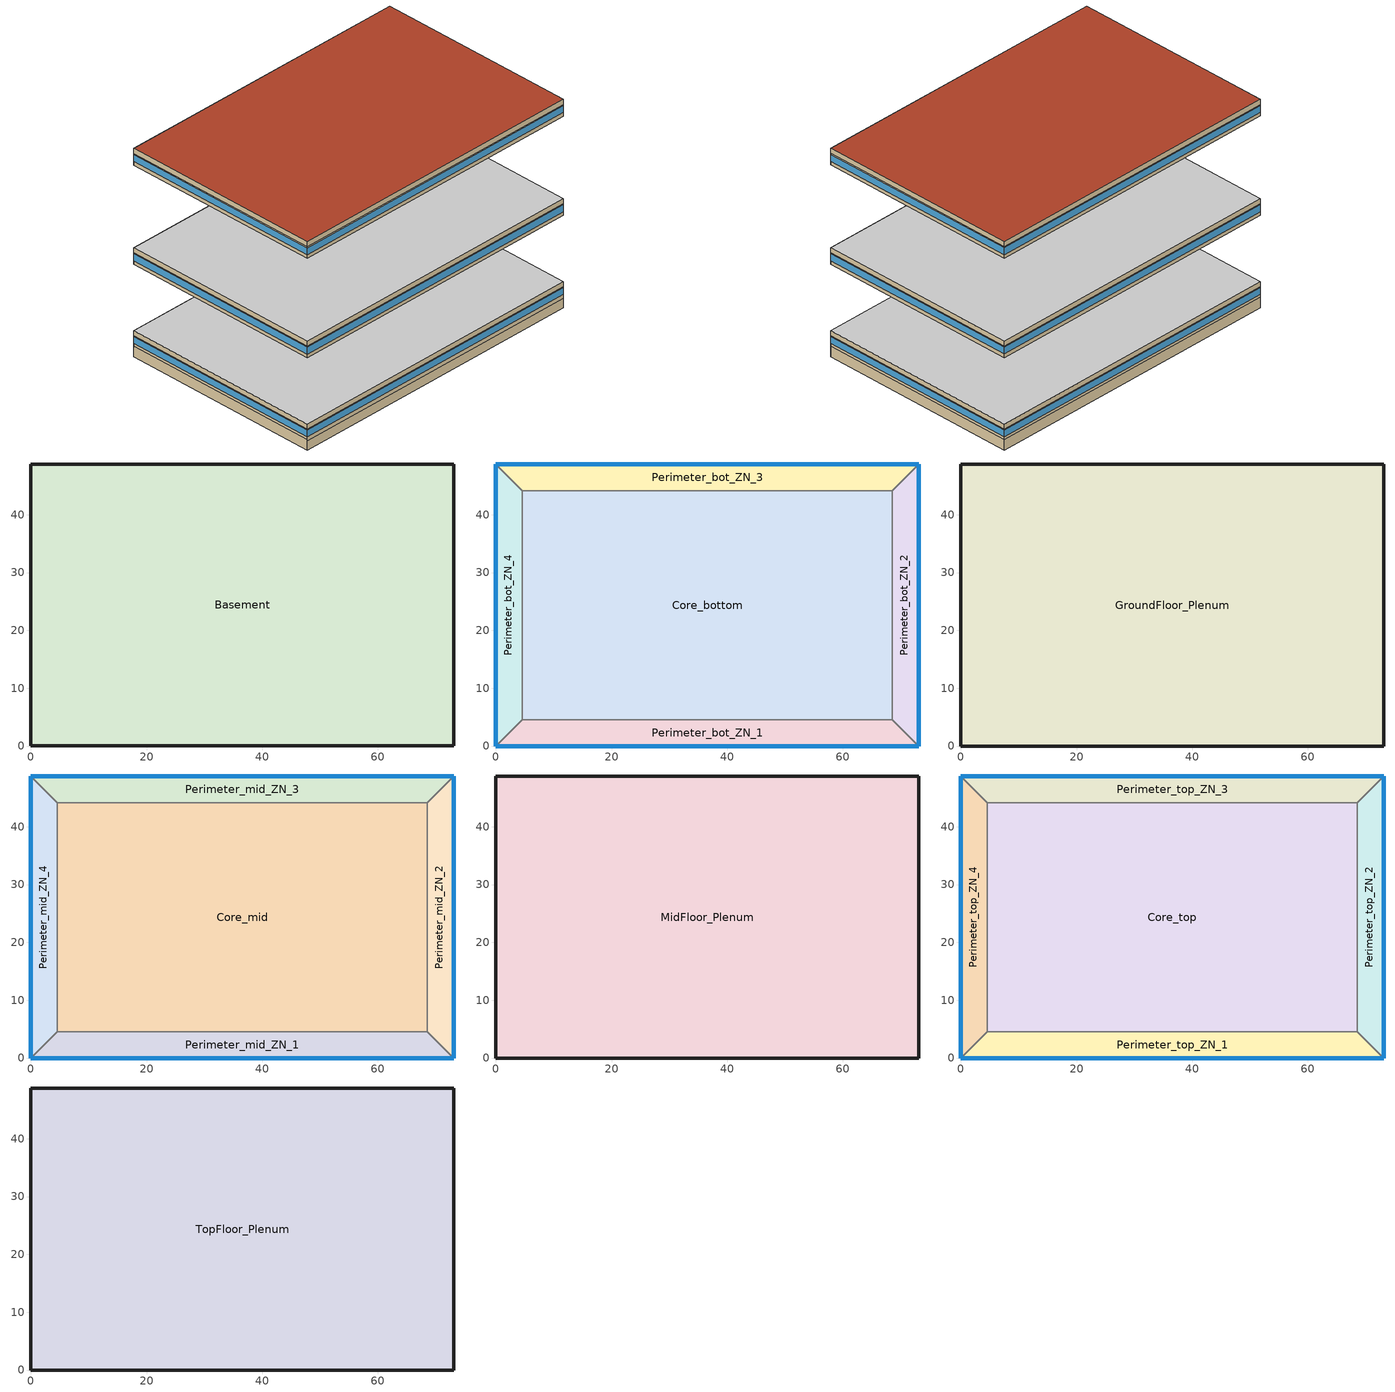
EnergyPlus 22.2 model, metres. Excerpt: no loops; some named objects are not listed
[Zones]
Basement
 floor ground (Unheated - 4in Slab with Carpet_Ext-slab): 73.11,48.78 73.11,0.04 0,0.04 0,48.78 z-2.24
 wall ground (Unheated - 4in Slab with Carpet_Ext-slab): 73.11,0.04 73.11,48.78 0,48.78 0,0.04 73.11,0.04 z-2.24:0.2
Core_bottom
 floor to Basement (INT-FLOOR-TOPSIDE): 68.53,44.16 68.53,4.57 4.57,4.57 4.57,44.16 z0
 wall to Perimeter_bot_ZN_2 (Standard_Int-Wall): 68.53,4.57 68.53,44.16 z0:2.74
 wall to Perimeter_bot_ZN_3 (Standard_Int-Wall): 68.53,44.16 4.57,44.16 z0:2.74
 wall to Perimeter_bot_ZN_1 (Standard_Int-Wall): 4.57,4.57 68.53,4.57 z0:2.74
 wall to Perimeter_bot_ZN_4 (Standard_Int-Wall): 4.57,44.16 4.57,4.57 z0:2.74
Perimeter_bot_ZN_1
 floor to Basement (INT-FLOOR-TOPSIDE): 68.53,4.57 73.11,0 0,0 4.57,4.57 z0
 wall outside (Mass_R-7.6 ci_Ext-wall): 0,0 73.11,0 z0:2.74
 wall to Perimeter_bot_ZN_2 (Standard_Int-Wall): 73.11,0 68.53,4.57 z0:2.74
 wall to Perimeter_bot_ZN_4 (Standard_Int-Wall): 4.57,4.57 0,0 z0:2.74
 window (std_window_UValue_3.237_SHGC_0.39_VT_0.495): 0,0 73.11,0 z0.91:2.5
Perimeter_bot_ZN_2
 floor to Basement (INT-FLOOR-TOPSIDE): 68.53,44.16 73.11,48.74 73.11,0 68.53,4.57 z0
 wall outside (Mass_R-7.6 ci_Ext-wall): 73.11,0 73.11,48.74 z0:2.74
 wall to Perimeter_bot_ZN_3 (Standard_Int-Wall): 73.11,48.74 68.53,44.16 z0:2.74
 window (std_window_UValue_3.237_SHGC_0.39_VT_0.495_east): 73.11,0 73.11,48.74 z0.91:2.5
Perimeter_bot_ZN_3
 floor to Basement (INT-FLOOR-TOPSIDE): 4.57,44.16 0,48.74 73.11,48.74 68.53,44.16 z0
 wall outside (Mass_R-7.6 ci_Ext-wall): 73.11,48.74 0,48.74 z0:2.74
 wall to Perimeter_bot_ZN_4 (Standard_Int-Wall): 0,48.74 4.57,44.16 z0:2.74
 window (std_window_UValue_3.237_SHGC_0.49_VT_0.622): 73.11,48.74 0,48.74 z0.91:2.5
Perimeter_bot_ZN_4
 floor to Basement (INT-FLOOR-TOPSIDE): 4.57,4.57 0,0 0,48.74 4.57,44.16 z0
 wall outside (Mass_R-7.6 ci_Ext-wall): 0,48.74 0,0 z0:2.74
 window (std_window_UValue_3.237_SHGC_0.39_VT_0.495_west): 0,48.74 0,0 z0.91:2.5
GroundFloor_Plenum
 floor to Perimeter_bot_ZN_1 (DropCeiling): 4.57,4.57 68.53,4.57 73.11,0 0,0 z2.74
 floor to Perimeter_bot_ZN_2 (DropCeiling): 73.11,48.74 73.11,0 68.53,4.57 68.53,44.16 z2.74
 floor to Perimeter_bot_ZN_3 (DropCeiling): 68.53,44.16 4.57,44.16 0,48.74 73.11,48.74 z2.74
 floor to Perimeter_bot_ZN_4 (DropCeiling): 4.57,44.16 4.57,4.57 0,0 0,48.74 z2.74
 floor to Core_bottom (DropCeiling): 68.53,4.57 4.57,4.57 4.57,44.16 68.53,44.16 z2.74
 wall outside (Mass_R-7.6 ci_Ext-wall): 73.11,0 73.11,48.74 0,48.74 0,0 73.11,0 z2.74:3.96
 ceiling adiabatic (INT-FLOOR-UNDERSIDE): 73.11,0 73.11,48.74 0,48.74 0,0 z3.96
Core_mid
 floor adiabatic (INT-FLOOR-TOPSIDE): 68.53,44.16 68.53,4.57 4.57,4.57 4.57,44.16 z19.82
 wall to Perimeter_mid_ZN_2 (Standard_Int-Wall): 68.53,4.57 68.53,44.16 z19.82:22.56
 wall to Perimeter_mid_ZN_3 (Standard_Int-Wall): 68.53,44.16 4.57,44.16 z19.82:22.56
 wall to Perimeter_mid_ZN_1 (Standard_Int-Wall): 4.57,4.57 68.53,4.57 z19.82:22.56
 wall to Perimeter_mid_ZN_4 (Standard_Int-Wall): 4.57,44.16 4.57,4.57 z19.82:22.56
Perimeter_mid_ZN_1
 floor adiabatic (INT-FLOOR-TOPSIDE): 68.53,4.57 73.11,0 0,0 4.57,4.57 z19.82
 wall outside (Mass_R-7.6 ci_Ext-wall): 0,0 73.11,0 z19.82:22.56
 wall to Perimeter_mid_ZN_2 (Standard_Int-Wall): 73.11,0 68.53,4.57 z19.82:22.56
 wall to Perimeter_mid_ZN_4 (Standard_Int-Wall): 4.57,4.57 0,0 z19.82:22.56
 window (std_window_UValue_3.237_SHGC_0.39_VT_0.495): 0,0 73.11,0 z20.73:22.32
Perimeter_mid_ZN_2
 floor adiabatic (INT-FLOOR-TOPSIDE): 68.53,44.16 73.11,48.74 73.11,0 68.53,4.57 z19.82
 wall outside (Mass_R-7.6 ci_Ext-wall): 73.11,0 73.11,48.74 z19.82:22.56
 wall to Perimeter_mid_ZN_3 (Standard_Int-Wall): 73.11,48.74 68.53,44.16 z19.82:22.56
 window (std_window_UValue_3.237_SHGC_0.39_VT_0.495_east): 73.11,0 73.11,48.74 z20.73:22.32
Perimeter_mid_ZN_3
 floor adiabatic (INT-FLOOR-TOPSIDE): 4.57,44.16 0,48.74 73.11,48.74 68.53,44.16 z19.82
 wall outside (Mass_R-7.6 ci_Ext-wall): 73.11,48.74 0,48.74 z19.82:22.56
 wall to Perimeter_mid_ZN_4 (Standard_Int-Wall): 0,48.74 4.57,44.16 z19.82:22.56
 window (std_window_UValue_3.237_SHGC_0.49_VT_0.622): 73.11,48.74 0,48.74 z20.73:22.32
Perimeter_mid_ZN_4
 floor adiabatic (INT-FLOOR-TOPSIDE): 4.57,4.57 0,0 0,48.74 4.57,44.16 z19.82
 wall outside (Mass_R-7.6 ci_Ext-wall): 0,48.74 0,0 z19.82:22.56
 window (std_window_UValue_3.237_SHGC_0.39_VT_0.495_west): 0,48.74 0,0 z20.73:22.32
MidFloor_Plenum
 floor to Perimeter_mid_ZN_1 (DropCeiling): 73.11,0 0,0 4.57,4.57 68.53,4.57 z22.56
 floor to Perimeter_mid_ZN_2 (DropCeiling): 73.11,0 68.53,4.57 68.53,44.16 73.11,48.74 z22.56
 floor to Perimeter_mid_ZN_3 (DropCeiling): 0,48.74 73.11,48.74 68.53,44.16 4.57,44.16 z22.56
 floor to Perimeter_mid_ZN_4 (DropCeiling): 0,0 0,48.74 4.57,44.16 4.57,4.57 z22.56
 floor to Core_mid (DropCeiling): 68.53,4.57 4.57,4.57 4.57,44.16 68.53,44.16 z22.56
 wall outside (Mass_R-7.6 ci_Ext-wall): 73.11,0 73.11,48.74 0,48.74 0,0 73.11,0 z22.56:23.78
 ceiling adiabatic (INT-FLOOR-UNDERSIDE): 73.11,48.74 0,48.74 0,0 73.11,0 z23.78
Core_top
 floor adiabatic (INT-FLOOR-TOPSIDE): 68.53,44.16 68.53,4.57 4.57,4.57 4.57,44.16 z43.6
 wall to Perimeter_top_ZN_2 (Standard_Int-Wall): 68.53,4.57 68.53,44.16 z43.6:46.34
 wall to Perimeter_top_ZN_3 (Standard_Int-Wall): 68.53,44.16 4.57,44.16 z43.6:46.34
 wall to Perimeter_top_ZN_1 (Standard_Int-Wall): 4.57,4.57 68.53,4.57 z43.6:46.34
 wall to Perimeter_top_ZN_4 (Standard_Int-Wall): 4.57,44.16 4.57,4.57 z43.6:46.34
Perimeter_top_ZN_1
 floor adiabatic (INT-FLOOR-TOPSIDE): 68.53,4.57 73.11,0 0,0 4.57,4.57 z43.6
 wall outside (Mass_R-7.6 ci_Ext-wall): 0,0 73.11,0 z43.6:46.34
 wall to Perimeter_top_ZN_2 (Standard_Int-Wall): 73.11,0 68.53,4.57 z43.6:46.34
 wall to Perimeter_top_ZN_4 (Standard_Int-Wall): 4.57,4.57 0,0 z43.6:46.34
 window (std_window_UValue_3.237_SHGC_0.39_VT_0.495): 0,0 73.11,0 z44.51:46.1
Perimeter_top_ZN_2
 floor adiabatic (INT-FLOOR-TOPSIDE): 68.53,44.16 73.11,48.74 73.11,0 68.53,4.57 z43.6
 wall outside (Mass_R-7.6 ci_Ext-wall): 73.11,0 73.11,48.74 z43.6:46.34
 wall to Perimeter_top_ZN_3 (Standard_Int-Wall): 73.11,48.74 68.53,44.16 z43.6:46.34
 window (std_window_UValue_3.237_SHGC_0.39_VT_0.495_east): 73.11,0 73.11,48.74 z44.51:46.1
Perimeter_top_ZN_3
 floor adiabatic (INT-FLOOR-TOPSIDE): 4.57,44.16 0,48.74 73.11,48.74 68.53,44.16 z43.6
 wall outside (Mass_R-7.6 ci_Ext-wall): 73.11,48.74 0,48.74 z43.6:46.34
 wall to Perimeter_top_ZN_4 (Standard_Int-Wall): 0,48.74 4.57,44.16 z43.6:46.34
 window (std_window_UValue_3.237_SHGC_0.49_VT_0.622): 73.11,48.74 0,48.74 z44.51:46.1
Perimeter_top_ZN_4
 floor adiabatic (INT-FLOOR-TOPSIDE): 4.57,4.57 0,0 0,48.74 4.57,44.16 z43.6
 wall outside (Mass_R-7.6 ci_Ext-wall): 0,48.74 0,0 z43.6:46.34
 window (std_window_UValue_3.237_SHGC_0.39_VT_0.495_west): 0,48.74 0,0 z44.51:46.1
TopFloor_Plenum
 floor to Perimeter_top_ZN_1 (DropCeiling): 73.11,0 0,0 4.57,4.57 68.53,4.57 z46.34
 floor to Perimeter_top_ZN_2 (DropCeiling): 73.11,0 68.53,4.57 68.53,44.16 73.11,48.74 z46.34
 floor to Perimeter_top_ZN_3 (DropCeiling): 0,48.74 73.11,48.74 68.53,44.16 4.57,44.16 z46.34
 floor to Perimeter_top_ZN_4 (DropCeiling): 0,0 0,48.74 4.57,44.16 4.57,4.57 z46.34
 floor to Core_top (DropCeiling): 4.57,44.16 68.53,44.16 68.53,4.57 4.57,4.57 z46.34
 wall outside (Mass_R-7.6 ci_Ext-wall): 73.11,0 73.11,48.74 0,48.74 0,0 73.11,0 z46.34:47.56
 roof outside (IEAD_R-15 ci_Roof): 73.11,0 73.11,48.74 0,48.74 0,0 z47.56
[Building]
Benchmark Large Office New V1.1_3.1: Loads convergence tolerance value=0.04; Maximum number of warmup days=25; Minimum number of warmup days=6; North axis=0; Solar distribution=FullInteriorAndExterior; Temperature convergence tolerance value=0.2; Terrain=City
[Site:GroundTemperature:BuildingSurface]
19.96, 19.94, 19.99, 20.04, 20.09, 20.17, 20.21, 20.24, 20.23, 20.2, 20.17, 20.12
[Site:Location]
CHICAGO_IL_USA TMY2-94846: Elevation=190; Latitude=41.78; Longitude=-87.75; Time zone=-6
[Site:WaterMainsTemperature]
Annual average outdoor air temperature=9.69; Calculation method=Correlation; Maximum difference in monthly average outdoor air temperatures=28.1
[SizingPeriod:DesignDay] Barometric pressure=99063; Day of month=21; Daylight saving time indicator=No; Humidity condition type=WetBulb; Rain indicator=No; Snow indicator=No; Solar model indicator=ASHRAEClearSky
Name | Daily dry bulb temperature range | Day type | Maximum dry bulb temperature | Month | Sky clearness | Wetbulb or dewpoint at maximum dry bulb | Wind direction | Wind speed
CHICAGO Ann Clg .4% Condns DB=>MWB | 10.7 | SummerDesignDay | 33.2 | 7 | 1 | 23.8 | 230 | 5.3
CHICAGO Ann Htg 99.6% Condns DB | 0 | WinterDesignDay | -20.6 | 1 | 0 | -20.6 | 270 | 4.9
[Construction]
DropCeiling: Std AC02
IEAD_R-15 ci_Roof: Roof Membrane, Roof Insulation, Metal Decking
INT-FLOOR-TOPSIDE: Std MAT-CC05 4  MW CONCRETE, Std CP02 CARPET PAD
INT-FLOOR-UNDERSIDE: Std CP02 CARPET PAD, Std MAT-CC05 4  MW CONCRETE
InteriorFurnishings: Std Wood 6inch
Mass_R-7.6 ci_Ext-wall: 1IN Stucco, 8IN Concrete HW, Wall Insulation [5], 1/2IN Gypsum
Standard_Int-Wall: GP01 1/2 GYPSUM, GP01 1/2 GYPSUM
Unheated - 4in Slab with Carpet_Ext-slab: MAT-CC05 4 HW CONCRETE, CP02 CARPET PAD
std_window_UValue_3.237_SHGC_0.39_VT_0.495; std_window_UValue_3.237_SHGC_0.39_VT_0.495_east; std_window_UValue_3.237_SHGC_0.39_VT_0.495_west: Theoretical Glass [66]
std_window_UValue_3.237_SHGC_0.49_VT_0.622: Theoretical Glass [67]
[Material] Thermal absorptance=0.9
Name | Conductivity | Density | Roughness | Solar absorptance | Specific heat | Thickness | Visible absorptance
1/2IN Gypsum | 0.16 | 784.9 | Smooth | 0.92 | 830 | 0.0127 | 0.92
1IN Stucco | 0.6918 | 1858 | Smooth | 0.92 | 837 | 0.0253 | 0.92
8IN Concrete HW | 1.7296 | 2243 | MediumRough | 0.65 | 837 | 0.2033 | 0.65
GP01 1/2 GYPSUM | 0.16 | 800 | Smooth | 0.7 | 1090 | 0.0127 | 0.5
MAT-CC05 4 HW CONCRETE | 1.311 | 2240 | Rough | 0.7 | 836.8 | 0.1016 | 0.7
Metal Decking | 45.006 | 7680 | MediumSmooth | 0.7 | 418.4 | 0.0015 | 0.3
Roof Insulation | 0.049 | 265 | MediumRough | 0.7 | 836.8 | 0.125 | 0.7
Roof Membrane | 0.16 | 1121.29 | VeryRough | 0.7 | 1460 | 0.0095 | 0.7
Std AC02 | 0.057 | 288 | MediumSmooth | 0.7 | 1339 | 0.0127 | 0.2
Std MAT-CC05 4  MW CONCRETE | 0.858 | 1968 | Rough | 0.7 | 836.8 | 0.1 | 0.2
Std Wood 6inch | 0.12 | 540 | MediumSmooth | 0.7 | 1210 | 0.15 | 0.7
Wall Insulation [5] | 0.0432 | 91 | MediumRough | 0.5 | 837 | 0.0453 | 0.5
[Material:NoMass] Roughness=VeryRough; Solar absorptance=0.7; Thermal absorptance=0.9; Visible absorptance=0.8
Name | Thermal resistance
CP02 CARPET PAD | 0.2165
Std CP02 CARPET PAD | 0.21648
[WindowMaterial:Glazing] Back side infrared hemispherical emissivity=0.9; Conductivity=0.0199; Dirt correction factor for solar and visible transmittance=1; Front side infrared hemispherical emissivity=0.9; Infrared transmittance at normal incidence=0; Optical data type=SpectralAverage; Solar diffusing=No; Thickness=0.003
Name | Back side solar reflectance at normal incidence | Back side visible reflectance at normal incidence | Front side solar reflectance at normal incidence | Front side visible reflectance at normal incidence | Solar transmittance at normal incidence | Visible transmittance at normal incidence
Theoretical Glass [66] | 0.5668 | 0.455 | 0.5668 | 0.455 | 0.3832 | 0.495
Theoretical Glass [67] | 0.4674 | 0.3284 | 0.4674 | 0.3284 | 0.4826 | 0.6216
[ComponentCost:LineItem]
Name | Cost per area | Item | Line item type | Cost per each | Quantity
Drop Ceiling | 10 | DropCeiling | Construction
Infiltration:GroundFloor_Plenum |  | GroundFloor_Plenum | General | 1 | 0.0845
Infiltration:MidFloor_Plenum |  | MidFloor_Plenum | General | 1 | 0.8447
Infiltration:TopFloor_Plenum |  | TopFloor_Plenum | General | 1 | 1.1705
Interior Floor | 15 | INT-FLOOR-UNDERSIDE | Construction
Interior Furnishings | 1 | InteriorFurnishings | Construction
east:std_window_UValue_3.237_SHGC_0.39_VT_0.495_east | 215.97 | std_window_UValue_3.237_SHGC_0.39_VT_0.495_east | Construction
ext-slab:Unheated - 4in Slab with Carpet_Ext-slab | 24.86 | Unheated - 4in Slab with Carpet_Ext-slab | Construction
ext-walls:Mass_R-7.6 ci_Ext-wall | 42.9231 | Mass_R-7.6 ci_Ext-wall | Construction
int-walls:Standard_Int-Wall | 1 | Standard_Int-Wall | Construction
north:std_window_UValue_3.237_SHGC_0.49_VT_0.622 | 209.729 | std_window_UValue_3.237_SHGC_0.49_VT_0.622 | Construction
roofs:IEAD_R-15 ci_Roof | 34.3904 | IEAD_R-15 ci_Roof | Construction
south:std_window_UValue_3.237_SHGC_0.39_VT_0.495 | 215.97 | std_window_UValue_3.237_SHGC_0.39_VT_0.495 | Construction
west:std_window_UValue_3.237_SHGC_0.39_VT_0.495_west | 215.97 | std_window_UValue_3.237_SHGC_0.39_VT_0.495_west | Construction
[ElectricEquipment] Design level calculation method=EquipmentLevel; Fraction latent=0; Fraction lost=0; Fraction radiant=0.5
Name | Design level | End use subcategory | Schedule | Zone or zonelist or space or spacelist
Basement_PlugMisc_Equip | 17245.4 | General | BLDG_EQUIP_SCH | Basement
Core_bottom_PlugMisc_Equip | 20435.8 | General | BLDG_EQUIP_SCH | Core_bottom
Core_mid_PlugMisc_Equip | 20435.8 | General | BLDG_EQUIP_SCH | Core_mid
Core_top_Elevators_Equip | 240740 | Elevators | BLDG_ELEVATORS | Core_top
Perimeter_bot_ZN_1_PlugMisc_Equip | 2529.3 | General | BLDG_EQUIP_SCH | Perimeter_bot_ZN_1
Perimeter_bot_ZN_2_PlugMisc_Equip | 1629.94 | General | BLDG_EQUIP_SCH | Perimeter_bot_ZN_2
Perimeter_bot_ZN_3_PlugMisc_Equip | 2529.24 | General | BLDG_EQUIP_SCH | Perimeter_bot_ZN_3
Perimeter_bot_ZN_4_PlugMisc_Equip | 1629.94 | General | BLDG_EQUIP_SCH | Perimeter_bot_ZN_4
Perimeter_mid_ZN_1_PlugMisc_Equip | 2529.3 | General | BLDG_EQUIP_SCH | Perimeter_mid_ZN_1
Perimeter_mid_ZN_2_PlugMisc_Equip | 1629.94 | General | BLDG_EQUIP_SCH | Perimeter_mid_ZN_2
Perimeter_mid_ZN_3_PlugMisc_Equip | 2529.24 | General | BLDG_EQUIP_SCH | Perimeter_mid_ZN_3
Perimeter_mid_ZN_4_PlugMisc_Equip | 1629.94 | General | BLDG_EQUIP_SCH | Perimeter_mid_ZN_4
Perimeter_top_ZN_1_PlugMisc_Equip | 2529.3 | General | BLDG_EQUIP_SCH | Perimeter_top_ZN_1
Perimeter_top_ZN_2_PlugMisc_Equip | 1629.94 | General | BLDG_EQUIP_SCH | Perimeter_top_ZN_2
Perimeter_top_ZN_3_PlugMisc_Equip | 2529.24 | General | BLDG_EQUIP_SCH | Perimeter_top_ZN_3
Perimeter_top_ZN_4_PlugMisc_Equip | 1629.94 | General | BLDG_EQUIP_SCH | Perimeter_top_ZN_4
[EnergyManagementSystem:Actuator]
Name | Actuated component control type | Actuated component type | Actuated component unique
Set_Basement_Lights | Electricity Rate | Lights | Basement_Lights
Set_Cooling_Setpoint_Sched | Schedule Value | Schedule:Compact | CLGSETP_SCH
Set_Core_bottom_Lights | Electricity Rate | Lights | Core_bottom_Lights
Set_Core_mid_Lights | Electricity Rate | Lights | Core_mid_Lights
Set_Core_top_Lights | Electricity Rate | Lights | Core_top_Lights
Set_Perimeter_bot_ZN_1_Lights | Electricity Rate | Lights | Perimeter_bot_ZN_1_Lights
Set_Perimeter_bot_ZN_2_Lights | Electricity Rate | Lights | Perimeter_bot_ZN_2_Lights
Set_Perimeter_bot_ZN_3_Lights | Electricity Rate | Lights | Perimeter_bot_ZN_3_Lights
Set_Perimeter_bot_ZN_4_Lights | Electricity Rate | Lights | Perimeter_bot_ZN_4_Lights
Set_Perimeter_mid_ZN_1_Lights | Electricity Rate | Lights | Perimeter_mid_ZN_1_Lights
Set_Perimeter_mid_ZN_2_Lights | Electricity Rate | Lights | Perimeter_mid_ZN_2_Lights
Set_Perimeter_mid_ZN_3_Lights | Electricity Rate | Lights | Perimeter_mid_ZN_3_Lights
Set_Perimeter_mid_ZN_4_Lights | Electricity Rate | Lights | Perimeter_mid_ZN_4_Lights
Set_Perimeter_top_ZN_1_Lights | Electricity Rate | Lights | Perimeter_top_ZN_1_Lights
Set_Perimeter_top_ZN_2_Lights | Electricity Rate | Lights | Perimeter_top_ZN_2_Lights
Set_Perimeter_top_ZN_3_Lights | Electricity Rate | Lights | Perimeter_top_ZN_3_Lights
Set_Perimeter_top_ZN_4_Lights | Electricity Rate | Lights | Perimeter_top_ZN_4_Lights
[EnergyManagementSystem:GlobalVariable]
EnergyManagementSystem:GlobalVariable 1: argTargetDemand
EnergyManagementSystem:GlobalVariable 2: argCrntDmnd
EnergyManagementSystem:GlobalVariable 3: argTrendDirection
EnergyManagementSystem:GlobalVariable 4: argDmndMngrState
[EnergyManagementSystem:InternalVariable] Internal data type=Lighting Power Design Level
Name | Internal data index key
Basement_Lights | Basement_Lights
Core_bottom_Lights | Core_bottom_Lights
Core_mid_Lights | Core_mid_Lights
Core_top_Lights | Core_top_Lights
Perimeter_bot_ZN_1_Lights | Perimeter_bot_ZN_1_Lights
Perimeter_bot_ZN_2_Lights | Perimeter_bot_ZN_2_Lights
Perimeter_bot_ZN_3_Lights | Perimeter_bot_ZN_3_Lights
Perimeter_bot_ZN_4_Lights | Perimeter_bot_ZN_4_Lights
Perimeter_mid_ZN_1_Lights | Perimeter_mid_ZN_1_Lights
Perimeter_mid_ZN_2_Lights | Perimeter_mid_ZN_2_Lights
Perimeter_mid_ZN_3_Lights | Perimeter_mid_ZN_3_Lights
Perimeter_mid_ZN_4_Lights | Perimeter_mid_ZN_4_Lights
Perimeter_top_ZN_1_Lights | Perimeter_top_ZN_1_Lights
Perimeter_top_ZN_2_Lights | Perimeter_top_ZN_2_Lights
Perimeter_top_ZN_3_Lights | Perimeter_top_ZN_3_Lights
Perimeter_top_ZN_4_Lights | Perimeter_top_ZN_4_Lights
[EnergyManagementSystem:OutputVariable]
Erl Cooling Setpoint: Ems variable=Set_Cooling_Setpoint_Sched; Type of data in variable=Averaged; Units=C; Update frequency=ZoneTimestep
[EnergyManagementSystem:Program]
CoolSys1_SchedSetpoint: SET CoolSys1_Loop_Setpoint = CW_Loop_Temp_Schedule
Determine_Current_Demand_Manage_State: Set localDemand = CurntFacilityElectDemand / 1000.0; Set CurrntTrend = @TrendDirection FacilityElectTrend 4; IF (Month == 1); Set argTargetDemand = 0.85d0 * 1154.01d0; Set argCrntDmnd = localDemand; Set argTrendDirection = CurrntTrend; ELSEIF (Month == 2); Set argTargetDemand = 0.85d0 * 1150.85d0; Set argCrntDmnd = localDemand; Set argTrendDirection = CurrntTrend; ELSEIF (Month == 3); Set argTargetDemand = 0.85d0 * 1313.56d0; Set argCrntDmnd = localDemand; Set argTrendDirection = CurrntTrend; ELSEIF (Month == 4); Set argTargetDemand = 0.85d0 * 1364.28d0; Set argCrntDmnd = localDemand; Set argTrendDirection = CurrntTrend; ELSEIF (Month == 5); Set argTargetDemand = 0.85d0 * 1506.29d0; Set argCrntDmnd = localDemand; Set argTrendDirection = CurrntTrend; ELSEIF (Month == 6); Set argTargetDemand = 0.85d0 * 1516.93d0; Set argCrntDmnd = localDemand; Set argTrendDirection = CurrntTrend; ELSEIF (Month == 7); Set argTargetDemand = 0.85d0 * 1545.20d0; Set argCrntDmnd = localDemand; Set argTrendDirection = CurrntTrend; ELSEIF (Month == 8); Set argTargetDemand = 0.85d0 * 1555.20d0; Set argCrntDmnd = localDemand; Set argTrendDirection = CurrntTrend; ELSEIF (Month == 9); Set argTargetDemand = 0.85d0 * 1491.38d0; Set argCrntDmnd = localDemand; Set argTrendDirection = CurrntTrend; ELSEIF (Month == 10); Set argTargetDemand = 0.85d0 * 1402.86d0; Set argCrntDmnd = localDemand; Set argTrendDirection = CurrntTrend; ELSEIF (Month == 11); Set argTargetDemand = 0.85d0 * 1418.69d0; Set argCrntDmnd = localDemand; Set argTrendDirection = CurrntTrend; ELSEIF (Month == 12); Set argTargetDemand = 0.85d0 * 1440.48d0; Set argCrntDmnd = localDemand; Set argTrendDirection = CurrntTrend; ENDIF; Run Find_Demand_State
Dispatch_Demand_Controls_By_State: IF     (argDmndMngrState == 0.0); RUN Unset_Demand_Controls; ELSEIF (argDmndMngrState == 1.0); RUN Set_Demand_Level1_Controls; ELSEIF (argDmndMngrState == 2.0); Run Set_Demand_Level2_Controls; ELSEIF (argDmndMngrState == 3.0); Run Set_Demand_Level3_Controls; ENDIF
HeatSys1_SchedSetpoint: SET HeatSys1_Loop_Setpoint = HW_Loop_Temp_Schedule
SHWSys1_SchedSetpoint: SET SHWSys1_Loop_Setpoint = SHWSys1_Loop_Temp_Schedule
VAV1MixedAirManagers: SET VAV_1_CoolC_Setpoint = Seasonal_Reset_SAT_Sched - ( T_VAV1FanOut - T_VAV1FanIn); SET VAV_1_HeatC_Setpoint = Seasonal_Reset_SAT_Sched - ( T_VAV1FanOut - T_VAV1FanIn); SET VAV_1_OA_Setpoint = Seasonal_Reset_SAT_Sched - ( T_VAV1FanOut - T_VAV1FanIn)
VAV2MixedAirManagers: SET VAV_2_CoolC_Setpoint = Seasonal_Reset_SAT_Sched - ( T_VAV2FanOut - T_VAV2FanIn); SET VAV_2_HeatC_Setpoint = Seasonal_Reset_SAT_Sched - ( T_VAV2FanOut - T_VAV2FanIn); SET VAV_2_OA_Setpoint = Seasonal_Reset_SAT_Sched - ( T_VAV2FanOut - T_VAV2FanIn)
VAV3MixedAirManagers: SET VAV_3_CoolC_Setpoint = Seasonal_Reset_SAT_Sched - ( T_VAV3FanOut - T_VAV3FanIn); SET VAV_3_HeatC_Setpoint = Seasonal_Reset_SAT_Sched - ( T_VAV3FanOut - T_VAV3FanIn); SET VAV_3_OA_Setpoint = Seasonal_Reset_SAT_Sched - ( T_VAV3FanOut - T_VAV3FanIn)
VAV5MixedAirManagers: SET VAV_5_CoolC_Setpoint = Seasonal_Reset_SAT_Sched - ( T_VAV5FanOut - T_VAV5FanIn); SET VAV_5_HeatC_Setpoint = Seasonal_Reset_SAT_Sched - ( T_VAV5FanOut - T_VAV5FanIn); SET VAV_5_OA_Setpoint = Seasonal_Reset_SAT_Sched - ( T_VAV5FanOut - T_VAV5FanIn)
VAV_1_NightCycleMGR: SET Toffset = 0.8333; SET NoAction = 0.0; SET ForceOff = 1.0; SET CycleOn = 2.0; SET CycleOnZoneFansOnly = 3.0; SET VAV1_heating_TurnOn  = heating_setpoint; SET VAV1_heating_TurnOff = heating_setpoint +  (2 * Toffset); SET VAV1_cooling_TurnOn  = cooling_setpoint; SET VAV1_cooling_TurnOff = cooling_setpoint - (2 * Toffset); SET Tmin = @MIN TzoneVAV1_1 TzoneVAV1_2; SET Tmin = @MIN Tmin        TzoneVAV1_3; SET Tmin = @MIN Tmin        TzoneVAV1_4; SET Tmin = @MIN Tmin        TzoneVAV1_5; SET Tmax = @MAX TzoneVAV1_1 TzoneVAV1_2; SET Tmax = @MAX Tmax        TzoneVAV1_3; SET Tmax = @MAX Tmax        TzoneVAV1_4; SET Tmax = @MAX Tmax        TzoneVAV1_5; IF Tmin < VAV1_heating_TurnOn; SET VAV_1_NightCycleStatus = CycleOn; RETURN; ELSEIF Tmin > VAV1_heating_TurnOff; SET VAV_1_NightCycleStatus = NoAction; ENDIF; IF Tmax > VAV1_cooling_TurnOn; SET VAV_1_NightCycleStatus = CycleOn; ELSEIF Tmax < VAV1_cooling_TurnOff; SET VAV_1_NightCycleStatus = NoAction; ENDIF
VAV_1_SchedSetpoint: SET VAV_1_SAT_setpoint = Seasonal_Reset_SAT_Sched
VAV_2_NightCycleMGR: SET Toffset = 0.8333; SET NoAction = 0.0; SET ForceOff = 1.0; SET CycleOn = 2.0; SET CycleOnZoneFansOnly = 3; SET VAV2_heating_TurnOn  = heating_setpoint; SET VAV2_heating_TurnOff = heating_setpoint + (2*Toffset); SET VAV2_cooling_TurnOn  = cooling_setpoint; SET VAV2_cooling_TurnOff = cooling_setpoint - (2*Toffset); SET Tmin = @MIN TzoneVAV2_1 TzoneVAV2_2; SET Tmin = @MIN Tmin        TzoneVAV2_3; SET Tmin = @MIN Tmin        TzoneVAV2_4; SET Tmin = @MIN Tmin        TzoneVAV2_5; SET Tmax = @MAX TzoneVAV2_1 TzoneVAV2_2; SET Tmax = @MAX Tmax        TzoneVAV2_3; SET Tmax = @MAX Tmax        TzoneVAV2_4; SET Tmax = @MAX Tmax        TzoneVAV2_5; IF Tmin < VAV2_heating_TurnOn; SET VAV_2_NightCycleStatus = CycleOn; RETURN; ELSEIF Tmin > VAV2_heating_TurnOff; SET VAV_2_NightCycleStatus = NoAction; ENDIF; IF Tmax > VAV2_cooling_TurnOn; SET VAV_2_NightCycleStatus = CycleOn; ELSEIF Tmax < VAV2_cooling_TurnOff; SET VAV_2_NightCycleStatus = NoAction; ENDIF
VAV_2_SchedSetpoint: SET VAV_2_SAT_setpoint = Seasonal_Reset_SAT_Sched
VAV_3_NightCycleMGR: SET Toffset = 0.8333; SET NoAction = 0.0; SET ForceOff = 1.0; SET CycleOn = 2.0; SET CycleOnZoneFansOnly = 3; SET VAV3_heating_TurnOn  = heating_setpoint; SET VAV3_heating_TurnOff = heating_setpoint + (2*Toffset); SET VAV3_cooling_TurnOn  = cooling_setpoint; SET VAV3_cooling_TurnOff = cooling_setpoint - (2*Toffset); SET Tmin = @MIN TzoneVAV3_1 TzoneVAV3_2; SET Tmin = @MIN Tmin        TzoneVAV3_3; SET Tmin = @MIN Tmin        TzoneVAV3_4; SET Tmin = @MIN Tmin        TzoneVAV3_5; SET Tmax = @MAX TzoneVAV3_1 TzoneVAV3_2; SET Tmax = @MAX Tmax        TzoneVAV3_3; SET Tmax = @MAX Tmax        TzoneVAV3_4; SET Tmax = @MAX Tmax        TzoneVAV3_5; IF Tmin < VAV3_heating_TurnOn; SET VAV_3_NightCycleStatus = CycleOn; RETURN; ELSEIF Tmin > VAV3_heating_TurnOff; SET VAV_3_NightCycleStatus = NoAction; ENDIF; IF Tmax > VAV3_cooling_TurnOn; SET VAV_3_NightCycleStatus = CycleOn; ELSEIF Tmax < VAV3_cooling_TurnOff; SET VAV_3_NightCycleStatus = NoAction; ENDIF
VAV_3_SchedSetpoint: SET VAV_3_SAT_setpoint = Seasonal_Reset_SAT_Sched
VAV_5_NightCycleMGR: SET Toffset = 0.8333; SET NoAction = 0.0; SET ForceOff = 1.0; SET CycleOn = 2.0; SET CycleOnZoneFansOnly = 3; SET VAV5_heating_TurnOn  = heating_setpoint; SET VAV5_heating_TurnOff = heating_setpoint + (2*Toffset); SET VAV5_cooling_TurnOn  = cooling_setpoint; SET VAV5_cooling_TurnOff = cooling_setpoint - (2*Toffset); IF TzoneVAV5 < VAV5_heating_TurnOn; SET VAV_5_NightCycleStatus = CycleOn; RETURN; ELSEIF TzoneVAV5 > VAV5_heating_TurnOff; SET VAV_5_NightCycleStatus = NoAction; ENDIF; IF TzoneVAV5 > VAV5_cooling_TurnOn; SET VAV_5_NightCycleStatus = CycleOn; ELSEIF TzoneVAV5 < VAV5_cooling_TurnOff; SET VAV_5_NightCycleStatus = NoAction; ENDIF
VAV_5_SchedSetpoint: SET VAV_5_SAT_setpoint = Seasonal_Reset_SAT_Sched
[EnergyManagementSystem:ProgramCallingManager]
Demand Manager Demonstration: BeginTimestepBeforePredictor; Determine_Current_Demand_Manage_State; Dispatch_Demand_Controls_By_State
EMS-based Setpoint Managers: AfterPredictorAfterHVACManagers; VAV_5_SchedSetpoint; VAV5MixedAirManagers; VAV_1_SchedSetpoint; VAV1MixedAirManagers; VAV_3_SchedSetpoint; VAV3MixedAirManagers; VAV_2_SchedSetpoint; VAV2MixedAirManagers; CoolSys1_SchedSetpoint; HeatSys1_SchedSetpoint; SHWSys1_SchedSetpoint; VAV_5_NightCycleMGR; VAV_1_NightCycleMGR; VAV_2_NightCycleMGR; VAV_3_NightCycleMGR
[EnergyManagementSystem:Sensor]
Name | Output variable or output meter index key | Output variable or output meter
BLDG_LIGHT_SCH | BLDG_LIGHT_SCH | Schedule Value
CW_Loop_Temp_Schedule | CW-Loop-Temp-Schedule | Schedule Value
Cooling_Setpoint_Sched | CLGSETP_SCH_Copy | Schedule Value
CurntFacilityElectDemand | Whole Building | Facility Total Electricity Demand Rate
HW_Loop_Temp_Schedule | HW-Loop-Temp-Schedule | Schedule Value
SHWSys1_Loop_Temp_Schedule | SHWSys1-Loop-Temp-Schedule | Schedule Value
Seasonal_Reset_SAT_Sched | Seasonal-Reset-Supply-Air-Temp-Sch | Schedule Value
cooling_setpoint | CLGSETP_SCH | Schedule Value
heating_setpoint | HTGSETP_SCH | Schedule Value
[EnergyManagementSystem:Subroutine]
Find_Demand_State: Set DmndStateX1 = @TrendValue Demand_Mgr_State_Trend 1; Set DmndStateX2 = @TrendValue Demand_Mgr_State_Trend 2; Set Level1Demand = 0.9d0 * argTargetDemand; Set argCrntDmnd = argCrntDmnd; Set argTargetDemand = argTargetDemand; SET argDmndMngrState = DmndStateX1; IF (argCrntDmnd > Level1Demand) && (argCrntDmnd <argTargetDemand) && (argTrendDirection > 0.0); IF DmndStateX1 <= 1.0; SET argDmndMngrState = 1.0; ELSEIF (DmndStateX1 == 2.0) && (DmndStateX2 < 2.0); SET argDmndMngrState = 2.0; ELSEIF (DmndStateX1 == 3.0) && (DmndStateX2 == 3.0); SET argDmndMngrState = 2.0; ELSEIF (DmndStateX1 == 3.0) && (DmndStateX2 == 2.0); SET argDmndMngrState = 3.0; ENDIF; ELSEIF (argCrntDmnd > argTargetDemand) && (argTrendDirection < 0.0); IF DmndStateX1 <= 2.0; SET argDmndMngrState = 2.0; ELSEIF (DmndStateX1 == 3.0) && (DmndStateX2 == 2.0); SET argDmndMngrState = 3.0; ELSEIF (DmndStateX1 == 3.0) && (DmndStateX2 == 3.0); SET argDmndMngrState = 2.0; ENDIF; ELSEIF (argCrntDmnd > argTargetDemand) && (argTrendDirection >= 0.0); Set argDmndMngrState = 3.0; ENDIF
Set_Demand_Level1_Controls: SET Set_Cooling_Setpoint_Sched    = Cooling_Setpoint_Sched + 0.8; SET Set_Basement_Lights           = 0.90 * Basement_Lights * BLDG_LIGHT_SCH; SET Set_Core_bottom_Lights        = 0.90 * Core_bottom_Lights * BLDG_LIGHT_SCH; SET Set_Core_mid_Lights           = 0.90 * Core_mid_Lights * BLDG_LIGHT_SCH; SET Set_Core_top_Lights           = 0.90 * Core_top_Lights * BLDG_LIGHT_SCH; SET Set_Perimeter_bot_ZN_3_Lights = 0.90 * Perimeter_bot_ZN_3_Lights * BLDG_LIGHT_SCH; SET Set_Perimeter_bot_ZN_2_Lights = 0.90 * Perimeter_bot_ZN_2_Lights * BLDG_LIGHT_SCH; SET Set_Perimeter_bot_ZN_1_Lights = 0.90 * Perimeter_bot_ZN_1_Lights * BLDG_LIGHT_SCH; SET Set_Perimeter_bot_ZN_4_Lights = 0.90 * Perimeter_bot_ZN_4_Lights * BLDG_LIGHT_SCH; SET Set_Perimeter_mid_ZN_3_Lights = 0.90 * Perimeter_mid_ZN_3_Lights * BLDG_LIGHT_SCH; SET Set_Perimeter_mid_ZN_2_Lights = 0.90 * Perimeter_mid_ZN_2_Lights * BLDG_LIGHT_SCH; SET Set_Perimeter_mid_ZN_1_Lights = 0.90 * Perimeter_mid_ZN_1_Lights * BLDG_LIGHT_SCH; SET Set_Perimeter_mid_ZN_4_Lights = 0.90 * Perimeter_mid_ZN_4_Lights * BLDG_LIGHT_SCH; SET Set_Perimeter_top_ZN_3_Lights = 0.90 * Perimeter_top_ZN_3_Lights * BLDG_LIGHT_SCH; SET Set_Perimeter_top_ZN_2_Lights = 0.90 * Perimeter_top_ZN_2_Lights * BLDG_LIGHT_SCH; SET Set_Perimeter_top_ZN_1_Lights = 0.90 * Perimeter_top_ZN_1_Lights * BLDG_LIGHT_SCH; SET Set_Perimeter_top_ZN_4_Lights = 0.90 * Perimeter_top_ZN_4_Lights * BLDG_LIGHT_SCH
Set_Demand_Level2_Controls: SET Set_Cooling_Setpoint_Sched    = Cooling_Setpoint_Sched + 1.5; SET Set_Basement_Lights           = 0.80 * Basement_Lights * BLDG_LIGHT_SCH; SET Set_Core_bottom_Lights        = 0.80 * Core_bottom_Lights * BLDG_LIGHT_SCH; SET Set_Core_mid_Lights           = 0.80 * Core_mid_Lights * BLDG_LIGHT_SCH; SET Set_Core_top_Lights           = 0.80 * Core_top_Lights * BLDG_LIGHT_SCH; SET Set_Perimeter_bot_ZN_3_Lights = 0.80 * Perimeter_bot_ZN_3_Lights * BLDG_LIGHT_SCH; SET Set_Perimeter_bot_ZN_2_Lights = 0.80 * Perimeter_bot_ZN_2_Lights * BLDG_LIGHT_SCH; SET Set_Perimeter_bot_ZN_1_Lights = 0.80 * Perimeter_bot_ZN_1_Lights * BLDG_LIGHT_SCH; SET Set_Perimeter_bot_ZN_4_Lights = 0.80 * Perimeter_bot_ZN_4_Lights * BLDG_LIGHT_SCH; SET Set_Perimeter_mid_ZN_3_Lights = 0.80 * Perimeter_mid_ZN_3_Lights * BLDG_LIGHT_SCH; SET Set_Perimeter_mid_ZN_2_Lights = 0.80 * Perimeter_mid_ZN_2_Lights * BLDG_LIGHT_SCH; SET Set_Perimeter_mid_ZN_1_Lights = 0.80 * Perimeter_mid_ZN_1_Lights * BLDG_LIGHT_SCH; SET Set_Perimeter_mid_ZN_4_Lights = 0.80 * Perimeter_mid_ZN_4_Lights * BLDG_LIGHT_SCH; SET Set_Perimeter_top_ZN_3_Lights = 0.80 * Perimeter_top_ZN_3_Lights * BLDG_LIGHT_SCH; SET Set_Perimeter_top_ZN_2_Lights = 0.80 * Perimeter_top_ZN_2_Lights * BLDG_LIGHT_SCH; SET Set_Perimeter_top_ZN_1_Lights = 0.80 * Perimeter_top_ZN_1_Lights * BLDG_LIGHT_SCH; SET Set_Perimeter_top_ZN_4_Lights = 0.80 * Perimeter_top_ZN_4_Lights * BLDG_LIGHT_SCH
Set_Demand_Level3_Controls: SET Set_Cooling_Setpoint_Sched    = Cooling_Setpoint_Sched + 2.0; SET Set_Basement_Lights           = 0.70 * Basement_Lights * BLDG_LIGHT_SCH; SET Set_Core_bottom_Lights        = 0.70 * Core_bottom_Lights * BLDG_LIGHT_SCH; SET Set_Core_mid_Lights           = 0.70 * Core_mid_Lights * BLDG_LIGHT_SCH; SET Set_Core_top_Lights           = 0.70 * Core_top_Lights * BLDG_LIGHT_SCH; SET Set_Perimeter_bot_ZN_3_Lights = 0.70 * Perimeter_bot_ZN_3_Lights * BLDG_LIGHT_SCH; SET Set_Perimeter_bot_ZN_2_Lights = 0.70 * Perimeter_bot_ZN_2_Lights * BLDG_LIGHT_SCH; SET Set_Perimeter_bot_ZN_1_Lights = 0.70 * Perimeter_bot_ZN_1_Lights * BLDG_LIGHT_SCH; SET Set_Perimeter_bot_ZN_4_Lights = 0.70 * Perimeter_bot_ZN_4_Lights * BLDG_LIGHT_SCH; SET Set_Perimeter_mid_ZN_3_Lights = 0.70 * Perimeter_mid_ZN_3_Lights * BLDG_LIGHT_SCH; SET Set_Perimeter_mid_ZN_2_Lights = 0.70 * Perimeter_mid_ZN_2_Lights * BLDG_LIGHT_SCH; SET Set_Perimeter_mid_ZN_1_Lights = 0.70 * Perimeter_mid_ZN_1_Lights * BLDG_LIGHT_SCH; SET Set_Perimeter_mid_ZN_4_Lights = 0.70 * Perimeter_mid_ZN_4_Lights * BLDG_LIGHT_SCH; SET Set_Perimeter_top_ZN_3_Lights = 0.70 * Perimeter_top_ZN_3_Lights * BLDG_LIGHT_SCH; SET Set_Perimeter_top_ZN_2_Lights = 0.70 * Perimeter_top_ZN_2_Lights * BLDG_LIGHT_SCH; SET Set_Perimeter_top_ZN_1_Lights = 0.70 * Perimeter_top_ZN_1_Lights * BLDG_LIGHT_SCH; SET Set_Perimeter_top_ZN_4_Lights = 0.70 * Perimeter_top_ZN_4_Lights * BLDG_LIGHT_SCH
Unset_Demand_Controls: SET Set_Cooling_Setpoint_Sched    = Null; SET Set_Basement_Lights           = Null; SET Set_Core_bottom_Lights        = Null; SET Set_Core_mid_Lights           = Null; SET Set_Core_top_Lights           = Null; SET Set_Perimeter_bot_ZN_3_Lights = Null; SET Set_Perimeter_bot_ZN_2_Lights = Null; SET Set_Perimeter_bot_ZN_1_Lights = Null; SET Set_Perimeter_bot_ZN_4_Lights = Null; SET Set_Perimeter_mid_ZN_3_Lights = Null; SET Set_Perimeter_mid_ZN_2_Lights = Null; SET Set_Perimeter_mid_ZN_1_Lights = Null; SET Set_Perimeter_mid_ZN_4_Lights = Null; SET Set_Perimeter_top_ZN_3_Lights = Null; SET Set_Perimeter_top_ZN_2_Lights = Null; SET Set_Perimeter_top_ZN_1_Lights = Null; SET Set_Perimeter_top_ZN_4_Lights = Null
[EnergyManagementSystem:TrendVariable]
Name | Ems variable | Number of timesteps to be logged
Demand_Mgr_State_Trend | argDmndMngrState | 48
FacilityElectTrend | CurntFacilityElectDemand | 144
[Exterior:Lights]
Exterior Facade Lighting: Control option=AstronomicalClock; Design level=3997.5; End use subcategory=Exterior Facade Lighting; Schedule=ALWAYS_ON
[InternalMass] Construction=InteriorFurnishings
Name | Zone or zonelist | Surface area
Basement_InternalMass_1 | Basement | 7126.212
Core_bottom_InternalMass_1 | Core_bottom | 5064.65
Core_mid_InternalMass_1 | Core_mid | 5064.65
Core_top_InternalMass_1 | Core_top | 5064.65
Perimeter_bot_ZN_1_InternalMass_1 | Perimeter_bot_ZN_1 | 626.8394
Perimeter_bot_ZN_2_InternalMass_1 | Perimeter_bot_ZN_2 | 403.9503
Perimeter_bot_ZN_3_InternalMass_1 | Perimeter_bot_ZN_3 | 626.8257
Perimeter_bot_ZN_4_InternalMass_1 | Perimeter_bot_ZN_4 | 403.9503
Perimeter_mid_ZN_1_InternalMass_1 | Perimeter_mid_ZN_1 | 626.8394
Perimeter_mid_ZN_2_InternalMass_1 | Perimeter_mid_ZN_2 | 403.9503
Perimeter_mid_ZN_3_InternalMass_1 | Perimeter_mid_ZN_3 | 626.8257
Perimeter_mid_ZN_4_InternalMass_1 | Perimeter_mid_ZN_4 | 403.9503
Perimeter_top_ZN_1_InternalMass_1 | Perimeter_top_ZN_1 | 626.8394
Perimeter_top_ZN_2_InternalMass_1 | Perimeter_top_ZN_2 | 403.9503
Perimeter_top_ZN_3_InternalMass_1 | Perimeter_top_ZN_3 | 626.8257
Perimeter_top_ZN_4_InternalMass_1 | Perimeter_top_ZN_4 | 403.9503
[Lights] Design level calculation method=LightingLevel; End use subcategory=General; Fraction radiant=0.7; Fraction replaceable=1; Fraction visible=0.2; Return air fraction=0; Return air fraction calculated from plenum temperature=No; Schedule=BLDG_LIGHT_SCH
Name | Lighting level | Zone or zonelist or space or spacelist
Basement_Lights | 38339 | Basement
Core_bottom_Lights | 27247.8 | Core_bottom
Core_mid_Lights | 27247.8 | Core_mid
Core_top_Lights | 27247.8 | Core_top
Perimeter_bot_ZN_1_Lights | 3372.4 | Perimeter_bot_ZN_1
Perimeter_bot_ZN_2_Lights | 2173.25 | Perimeter_bot_ZN_2
Perimeter_bot_ZN_3_Lights | 3372.32 | Perimeter_bot_ZN_3
Perimeter_bot_ZN_4_Lights | 2173.25 | Perimeter_bot_ZN_4
Perimeter_mid_ZN_1_Lights | 3372.4 | Perimeter_mid_ZN_1
Perimeter_mid_ZN_2_Lights | 2173.25 | Perimeter_mid_ZN_2
Perimeter_mid_ZN_3_Lights | 3372.32 | Perimeter_mid_ZN_3
Perimeter_mid_ZN_4_Lights | 2173.25 | Perimeter_mid_ZN_4
Perimeter_top_ZN_1_Lights | 3372.4 | Perimeter_top_ZN_1
Perimeter_top_ZN_2_Lights | 2173.25 | Perimeter_top_ZN_2
Perimeter_top_ZN_3_Lights | 3372.32 | Perimeter_top_ZN_3
Perimeter_top_ZN_4_Lights | 2173.25 | Perimeter_top_ZN_4
[People] Activity level schedule=ACTIVITY_SCH; Air velocity schedule=AIR_VELO_SCH; Carbon dioxide generation rate=3.82e-08; Clothing insulation calculation method=ClothingInsulationSchedule; Clothing insulation schedule=CLOTHING_SCH; Enable ashrae 55 comfort warnings=No; Fraction radiant=0.3; Mean radiant temperature calculation type=ZoneAveraged; Number of people calculation method=People; Number of people schedule=BLDG_OCC_SCH; Sensible heat fraction=Autocalculate; Thermal comfort model 1 type=Fanger; Work efficiency schedule=WORK_EFF_SCH
Name | Number of people | Zone or zonelist or space or spacelist
Basement | 95.8476 | Basement
Core_bottom | 136.239 | Core_bottom
Core_mid | 136.239 | Core_mid
Core_top | 136.239 | Core_top
Perimeter_bot_ZN_1 | 16.862 | Perimeter_bot_ZN_1
Perimeter_bot_ZN_2 | 10.8663 | Perimeter_bot_ZN_2
Perimeter_bot_ZN_3 | 16.8616 | Perimeter_bot_ZN_3
Perimeter_bot_ZN_4 | 10.8663 | Perimeter_bot_ZN_4
Perimeter_mid_ZN_1 | 16.862 | Perimeter_mid_ZN_1
Perimeter_mid_ZN_2 | 10.8663 | Perimeter_mid_ZN_2
Perimeter_mid_ZN_3 | 16.8616 | Perimeter_mid_ZN_3
Perimeter_mid_ZN_4 | 10.8663 | Perimeter_mid_ZN_4
Perimeter_top_ZN_1 | 16.862 | Perimeter_top_ZN_1
Perimeter_top_ZN_2 | 10.8663 | Perimeter_top_ZN_2
Perimeter_top_ZN_3 | 16.8616 | Perimeter_top_ZN_3
Perimeter_top_ZN_4 | 10.8663 | Perimeter_top_ZN_4
[UtilityCost:Charge:Simple]
Name | Category variable | Cost per unit value or variable | Season | Source variable | Tariff | Utility cost charge simple
UtilityCost:Charge:Simple 1 | EnergyCharges | 0.0956 | Summer | PeakEnergy | PSEG_LPL_LargePowLit750kw | SummerBasicPeakCharge
UtilityCost:Charge:Simple 2 | EnergyCharges | 0.0373 | Summer | OffPeakEnergy | PSEG_LPL_LargePowLit750kw | SummerBasicOFfPeakCharge
UtilityCost:Charge:Simple 3 | EnergyCharges | 0.0651 | Winter | PeakEnergy | PSEG_LPL_LargePowLit750kw | WinterBasicPeakCharge
UtilityCost:Charge:Simple 4 | EnergyCharges | 0.0391 | Winter | OffPeakEnergy | PSEG_LPL_LargePowLit750kw | WinterBasicOFfPeakCharge
UtilityCost:Charge:Simple 5 | EnergyCharges | 0.0021 | Annual | totalEnergy | PSEG_LPL_LargePowLit750kw | DistributionCharge
UtilityCost:Charge:Simple 6 | DemandCharges | 3.0144 | Annual | totalDemand | PSEG_LPL_LargePowLit750kw | DistributionDemandCharge
UtilityCost:Charge:Simple 7 | DemandCharges | 7.1715 | Summer | totalDemand | PSEG_LPL_LargePowLit750kw | SummerDistributionDemandCharge
UtilityCost:Charge:Simple 8 | DemandCharges | 0.516 | Winter | totalDemand | PSEG_LPL_LargePowLit750kw | WinterDistributionDemandCharge
UtilityCost:Charge:Simple 9 | DemandCharges | 1.068 | Summer | totalDemand | PSEG_LPL_LargePowLit750kw | SummerGenerationDemandCharge
UtilityCost:Charge:Simple 10 | DemandCharges | 1.5729 | Annual | totalDemand | PSEG_LPL_LargePowLit750kw | TransmissionDemandCharge
UtilityCost:Charge:Simple 11 | Taxes | 0.08 | Summer | SubTotal | PSEG_LPL_LargePowLit750kw | taxofEightPercent
UtilityCost:Charge:Simple 12 | EnergyCharges | 0.0907 | Summer | PeakEnergy | PSEG_LPL_LargePowerLight | SummerBasicPeakCharge
UtilityCost:Charge:Simple 13 | EnergyCharges | 0.0323 | Summer | OffPeakEnergy | PSEG_LPL_LargePowerLight | SummerBasicOFfPeakCharge
UtilityCost:Charge:Simple 14 | EnergyCharges | 0.0601 | Winter | PeakEnergy | PSEG_LPL_LargePowerLight | WinterBasicPeakCharge
UtilityCost:Charge:Simple 15 | EnergyCharges | 0.0341 | Winter | OffPeakEnergy | PSEG_LPL_LargePowerLight | WinterBasicOFfPeakCharge
UtilityCost:Charge:Simple 16 | EnergyCharges | 0.0021 | Annual | totalEnergy | PSEG_LPL_LargePowerLight | DistributionCharge
UtilityCost:Charge:Simple 17 | DemandCharges | 3.0144 | Annual | totalDemand | PSEG_LPL_LargePowerLight | DistributionDemandCharge
UtilityCost:Charge:Simple 18 | DemandCharges | 7.1715 | Summer | totalDemand | PSEG_LPL_LargePowerLight | SummerDistributionDemandCharge
UtilityCost:Charge:Simple 19 | DemandCharges | 0.516 | Winter | totalDemand | PSEG_LPL_LargePowerLight | WinterDistributionDemandCharge
[Zone] Ceiling height=-9999; Floor area=Autocalculate; Type=1
Name | Multiplier | Part of total floor area | Volume
Basement | 1 | Yes | 8690.42
Core_bottom; Core_top | 1 | Yes | 6948.69
Core_mid | 10 | Yes | 6948.69
GroundFloor_Plenum; TopFloor_Plenum | 1 | No | 4344.14
MidFloor_Plenum | 10 | No | 4344.14
Perimeter_bot_ZN_1; Perimeter_top_ZN_1 | 1 | Yes | 860.0236
Perimeter_bot_ZN_2; Perimeter_bot_ZN_4; Perimeter_top_ZN_2; Perimeter_top_ZN_4 | 1 | Yes | 554.2198
Perimeter_bot_ZN_3; Perimeter_top_ZN_3 | 1 | Yes | 860.0048
Perimeter_mid_ZN_1 | 10 | Yes | 860.0236
Perimeter_mid_ZN_2; Perimeter_mid_ZN_4 | 10 | Yes | 554.2198
Perimeter_mid_ZN_3 | 10 | Yes | 860.0048
[ZoneInfiltration:DesignFlowRate] Constant term coefficient=1; Design flow rate calculation method=Flow/Zone; Temperature term coefficient=0; Velocity squared term coefficient=0; Velocity term coefficient=0
Name | Design flow rate | Schedule | Zone or zonelist or space or spacelist
Core_top_Infiltration | 0.7721 | INFIL_QUARTER_ON_SCH | Core_top
GroundFloor_Plenum_Infiltration | 0.0845 | ALWAYS_ON | GroundFloor_Plenum
MidFloor_Plenum_Infiltration | 0.0845 | ALWAYS_ON | MidFloor_Plenum
Perimeter_bot_ZN_1_Infiltration | 0.0597 | INFIL_QUARTER_ON_SCH | Perimeter_bot_ZN_1
Perimeter_bot_ZN_2_Infiltration | 0.04 | INFIL_QUARTER_ON_SCH | Perimeter_bot_ZN_2
Perimeter_bot_ZN_3_Infiltration | 0.0597 | INFIL_QUARTER_ON_SCH | Perimeter_bot_ZN_3
Perimeter_bot_ZN_4_Infiltration | 0.04 | INFIL_QUARTER_ON_SCH | Perimeter_bot_ZN_4
Perimeter_mid_ZN_1_Infiltration | 0.0597 | INFIL_QUARTER_ON_SCH | Perimeter_mid_ZN_1
Perimeter_mid_ZN_2_Infiltration | 0.04 | INFIL_QUARTER_ON_SCH | Perimeter_mid_ZN_2
Perimeter_mid_ZN_3_Infiltration | 0.0597 | INFIL_QUARTER_ON_SCH | Perimeter_mid_ZN_3
Perimeter_mid_ZN_4_Infiltration | 0.04 | INFIL_QUARTER_ON_SCH | Perimeter_mid_ZN_4
Perimeter_top_ZN_1_Infiltration | 0.1553 | INFIL_QUARTER_ON_SCH | Perimeter_top_ZN_1
Perimeter_top_ZN_2_Infiltration | 0.1016 | INFIL_QUARTER_ON_SCH | Perimeter_top_ZN_2
Perimeter_top_ZN_3_Infiltration | 0.1553 | INFIL_QUARTER_ON_SCH | Perimeter_top_ZN_3
Perimeter_top_ZN_4_Infiltration | 0.1016 | INFIL_QUARTER_ON_SCH | Perimeter_top_ZN_4
TopFloor_Plenum_Infiltration | 1.1705 | ALWAYS_ON | TopFloor_Plenum
[Schedule:Compact]
ACTIVITY_SCH: Through: 12/31, For: AllDays, Until: 24:00, 120
AIR_VELO_SCH: Through: 12/31, For: AllDays, Until: 24:00, 0.2
ALWAYS_ON: Through: 12/31, For: AllDays, Until: 24:00, 1
BLDG_ELEVATORS: Through: 12/31, For: Weekdays SummerDesignDay, Until: 07:00, 0, Until: 08:00, 0.35, Until: 09:00, 0.69, Until: 10:00, 0.43, Until: 11:00, 0.37, Until: 12:00, 0.43, Until: 13:00, 0.58, Until: 14:00, 0.48, Until: 15:00, 0.37, Until: 16:00, 0.37, Until: 17:00, 0.46, Until: 18:00, 0.62, Until: 19:00, 0.12, Until: 20:00, 0.04, Until: 21:00, 0.04, Until: 24:00, 0, For: Saturday WinterDesignDay, Until: 07:00, 0, Until: 08:00, 0.16, Until: 09:00, 0.14, Until: 10:00, 0.21, Until: 11:00, 0.18, Until: 12:00, 0.25, Until: 13:00, 0.21, Until: 14:00, 0.13, Until: 15:00, 0.08, Until: 16:00, 0.04, Until: 17:00, 0.05, Until: 18:00, 0.06, Until: 24:00, 0, For: Sunday Holidays AllOtherDays, Until: 24:00, 0
BLDG_EQUIP_SCH: Through: 12/31, For: Weekdays, Until: 08:00, 0.4, Until: 12:00, 0.9, Until: 13:00, 0.8, Until: 17:00, 0.9, Until: 18:00, 0.5, Until: 24:00, 0.4, For: SummerDesignDay, Until: 24:00, 1, For: Saturday, Until: 06:00, 0.3, Until: 08:00, 0.4, Until: 12:00, 0.5, Until: 17:00, 0.35, Until: 24:00, 0.3, For: WinterDesignDay, Until: 24:00, 0, For: Sunday Holidays AllOtherDays, Until: 24:00, 0.3
BLDG_LIGHT_SCH: Through: 12/31, For: Weekdays, Until: 05:00, 0.05, Until: 07:00, 0.1, Until: 08:00, 0.3, Until: 17:00, 0.9, Until: 18:00, 0.5, Until: 20:00, 0.3, Until: 22:00, 0.2, Until: 23:00, 0.1, Until: 24:00, 0.05, For: SummerDesignDay, Until: 24:00, 1, For: Saturday, Until: 06:00, 0.05, Until: 08:00, 0.1, Until: 12:00, 0.3, Until: 17:00, 0.15, Until: 24:00, 0.05, For: WinterDesignDay, Until: 24:00, 0, For: Sunday Holidays AllOtherDays, Until: 24:00, 0.05
BLDG_OCC_SCH: Through: 12/31, For: Weekdays, Until: 06:00, 0, Until: 07:00, 0.1, Until: 08:00, 0.2, Until: 12:00, 0.95, Until: 13:00, 0.5, Until: 17:00, 0.95, Until: 18:00, 0.3, Until: 20:00, 0.1, Until: 24:00, 0.05, For: SummerDesignDay, Until: 06:00, 0, Until: 22:00, 1, Until: 24:00, 0.05, For: Saturday, Until: 06:00, 0, Until: 08:00, 0.1, Until: 12:00, 0.3, Until: 17:00, 0.1, Until: 19:00, 0, Until: 24:00, 0, For: WinterDesignDay, Until: 24:00, 0, For: Sunday Holidays AllOtherDays, Until: 06:00, 0, Until: 18:00, 0, Until: 24:00, 0
CLOTHING_SCH: Through: 04/30, For: AllDays, Until: 24:00, 1, Through: 09/30, For: AllDays, Until: 24:00, 0.5, Through: 12/31, For: AllDays, Until: 24:00, 1
INFIL_QUARTER_ON_SCH: Through: 12/31, For: Weekdays SummerDesignDay, Until: 06:00, 1, Until: 22:00, 0.25, Until: 24:00, 1, For: Saturday WinterDesignDay, Until: 06:00, 1, Until: 18:00, 0.25, Until: 24:00, 1, For: Sunday Holidays AllOtherDays, Until: 24:00, 1
WORK_EFF_SCH: Through: 12/31, For: AllDays, Until: 24:00, 0
